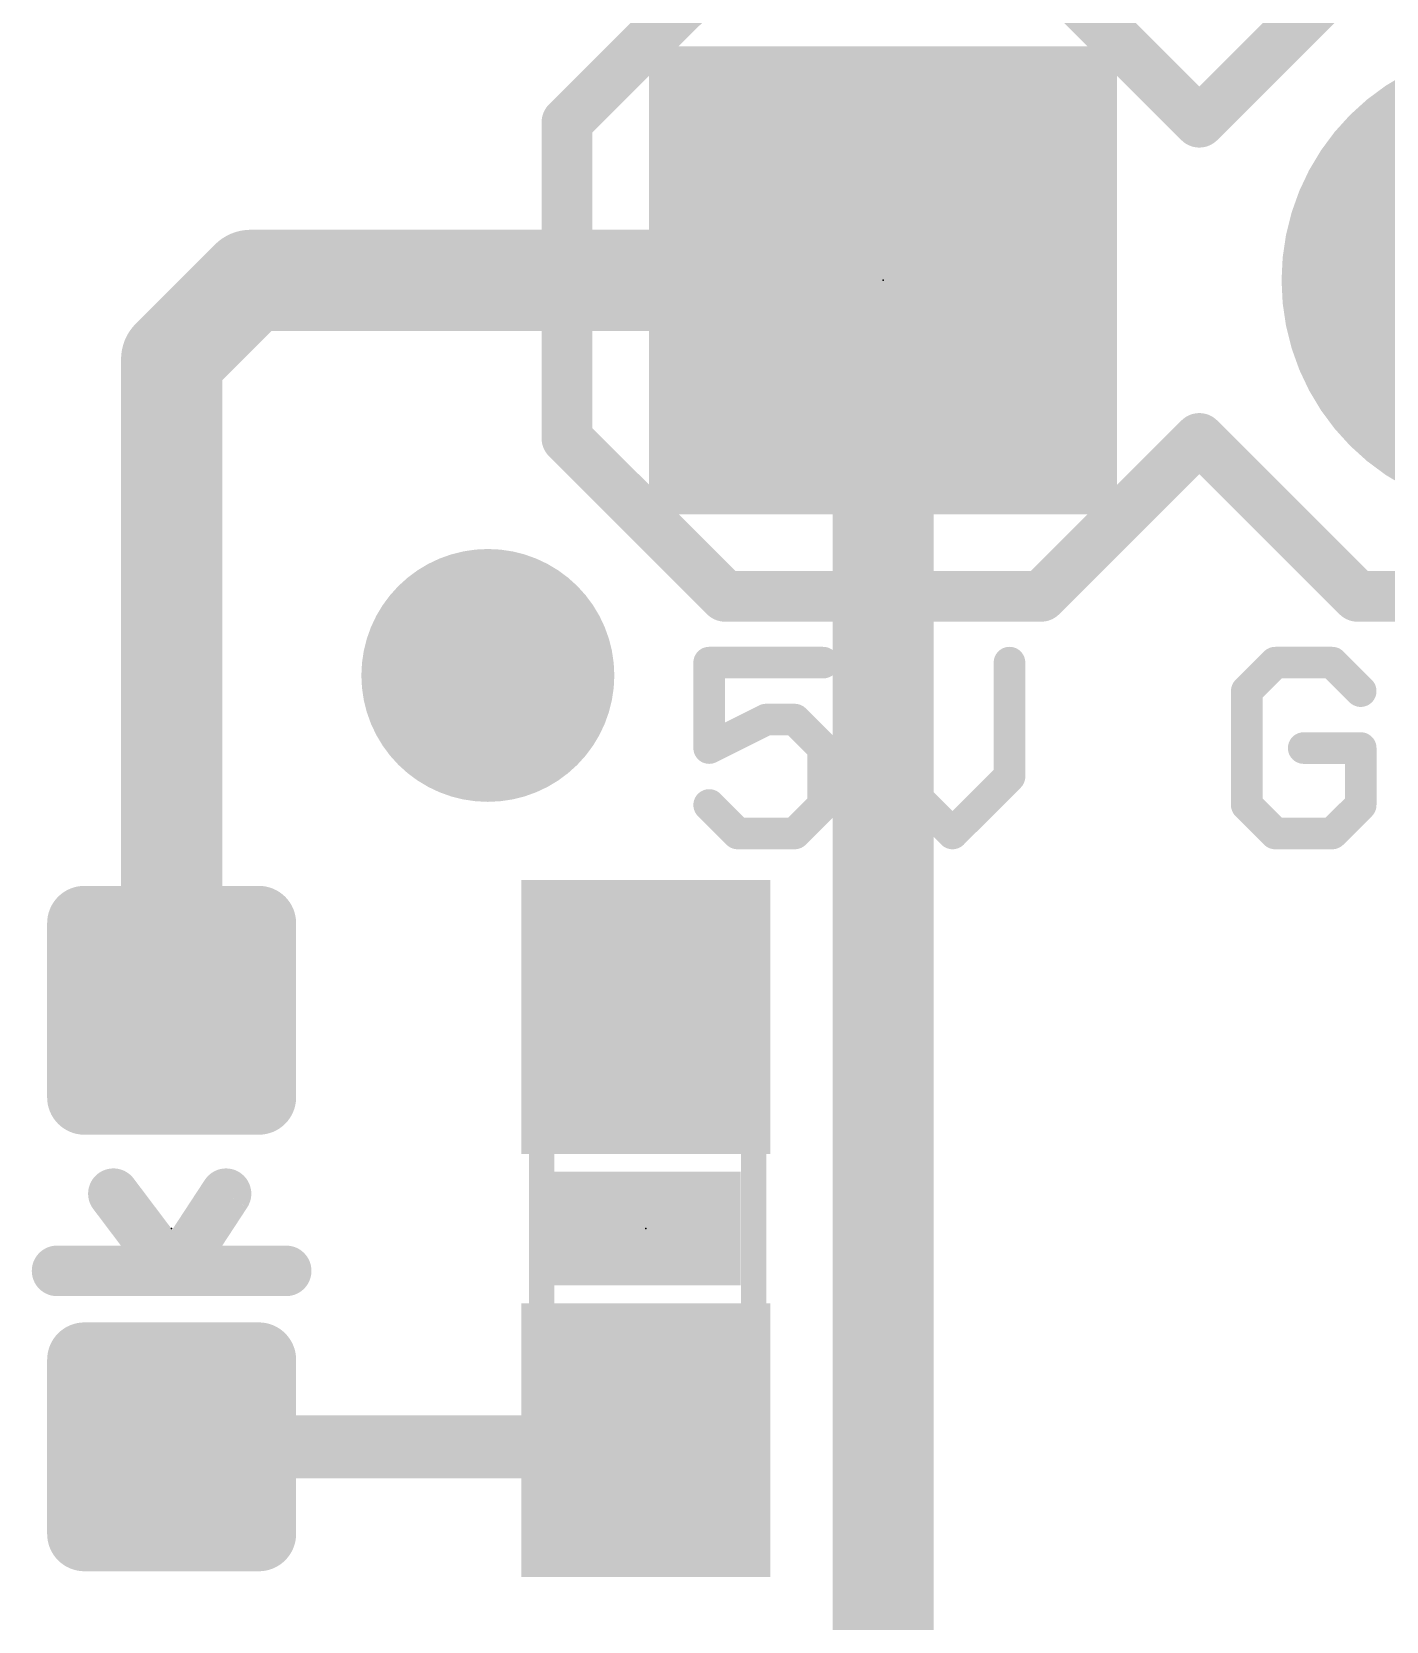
# Model space of a CAD drawing. Extents: x -28 to 79, y -27 to 67.
# Drawn here: x 32.14 to 37.58, y 35.25 to 41.64 of the extents above; entities that cross this region are included whole.
import ezdxf

# ---------------------------------------------------------------- set-up
doc = ezdxf.new("R2010")
doc.units = 0
for name, color, linetype in [('1', 12, 'CONTINUOUS'), ('17', 110, 'CONTINUOUS'), ('18', 110, 'CONTINUOUS'), ('21', 41, 'CONTINUOUS'), ('23', 53, 'CONTINUOUS'), ('51', 53, 'CONTINUOUS')]:
    doc.layers.add(name, color=color, linetype=linetype)

# ---------------------------------------------------------------- blocks, each defined once
blk = doc.blocks.new('RECT160000X160000R30')
at = {"const_width": 0.15}
blk.add_lwpolyline([(0.425, -0.35), (0.425, 0.35, 0.4142), (0.35, 0.425), (-0.35, 0.425, 0.4142), (-0.425, 0.35), (-0.425, -0.35, 0.4142), (-0.35, -0.425), (0.35, -0.425, 0.4142)], format="xyb", close=True, dxfattribs=at)
blk.add_solid([(-0.3754, -0.3754), (0.3754, -0.3754), (-0.3754, 0.3754), (0.3754, 0.3754)])
blk = doc.blocks.new('RECT')
blk.add_solid([(-0.5, -0.5), (0.5, -0.5), (-0.5, 0.5), (0.5, 0.5)])
blk = doc.blocks.new('SQUAREP')
blk.add_solid([(-0.5, -0.5), (0.5, -0.5), (-0.5, 0.5), (0.5, 0.5)])
blk = doc.blocks.new('ROUNDP')
at = {"const_width": 0.5}
blk.add_lwpolyline([(0, -0.25, 1), (0, 0.25, 1), (0, -0.25)], format="xyb", dxfattribs=at)
blk = doc.blocks.new('ROUNDV')
at = {"const_width": 0.5}
blk.add_lwpolyline([(0, -0.25, 1), (0, 0.25, 1), (0, -0.25)], format="xyb", dxfattribs=at)

msp = doc.modelspace()

# ---------------------------------------------------------------- linework, layer by layer
at = {"layer": '1'}
for points, const_width in [([(33.02, 40.64), (32.7025, 40.3225)], 0.4064), ([(33.02, 40.64), (35.56, 40.64)], 0.4064), ([(35.56, 40.64), (35.56, 30.06)], 0.4064), ([(32.7025, 40.3225), (32.7025, 37.707)], 0.4064), ([(32.7025, 37.707), (32.627, 37.707)], 0.254), ([(34.5805, 35.953), (34.6075, 35.98)], 0.254), ([(32.7025, 35.953), (34.5805, 35.953)], 0.254)]:
    msp.add_lwpolyline(points, dxfattribs=dict(at, const_width=const_width))
for points, const_width in [([(33.02, 40.7416, 1), (33.02, 40.5384)], 0.2032), ([(33.0918, 40.5682, 1), (32.9482, 40.7118)], 0.2032), ([(35.6616, 40.64, 1), (35.4584, 40.64)], 0.2032), ([(35.56, 40.5384, 1), (35.56, 40.7416)], 0.2032), ([(32.8041, 40.3225, 1), (32.6009, 40.3225)], 0.2032), ([(32.6307, 40.3943, 1), (32.7743, 40.2507)], 0.2032), ([(32.6009, 37.707, 1), (32.8041, 37.707)], 0.2032), ([(32.627, 37.7705, 1), (32.627, 37.6435)], 0.127), ([(32.7025, 37.6435, 1), (32.7025, 37.7705)], 0.127), ([(34.6524, 35.9351, 1), (34.5626, 36.0249)], 0.127), ([(32.7025, 36.0165, 1), (32.7025, 35.8895)], 0.127), ([(34.5356, 35.9979, 1), (34.6254, 35.9081)], 0.127), ([(34.5805, 35.8895, 1), (34.5805, 36.0165)], 0.127)]:
    msp.add_lwpolyline(points, format="xyb", dxfattribs=dict(at, const_width=const_width))
at = {"layer": '21'}
for points, const_width in [([(34.925, 41.91), (34.29, 41.275)], 0.2032), ([(36.195, 41.91), (36.83, 41.275)], 0.2032), ([(36.83, 41.275), (37.465, 41.91)], 0.2032), ([(34.29, 41.275), (34.29, 40.005)], 0.2032), ([(34.29, 40.005), (34.925, 39.37)], 0.2032), ([(36.83, 40.005), (36.195, 39.37)], 0.2032), ([(37.465, 39.37), (36.83, 40.005)], 0.2032), ([(36.195, 39.37), (34.925, 39.37)], 0.2032), ([(38.735, 39.37), (37.465, 39.37)], 0.2032), ([(35.3191, 39.1039), (34.8615, 39.1039)], 0.127), ([(34.8615, 39.1039), (34.8615, 38.7607)], 0.127), ([(35.6099, 39.1039), (35.6099, 38.6463)], 0.127), ([(36.0675, 38.6463), (36.0675, 39.1039)], 0.127), ([(37.1349, 39.1039), (37.0205, 38.9895)], 0.127), ([(37.3637, 39.1039), (37.1349, 39.1039)], 0.127), ([(37.4781, 38.9895), (37.3637, 39.1039)], 0.127), ([(37.0205, 38.9895), (37.0205, 38.5319)], 0.127), ([(34.8615, 38.7607), (35.0903, 38.8751)], 0.127), ([(35.0903, 38.8751), (35.2047, 38.8751)], 0.127), ([(35.2047, 38.8751), (35.3191, 38.7607)], 0.127), ([(35.3191, 38.7607), (35.3191, 38.5319)], 0.127), ([(37.4781, 38.7607), (37.2493, 38.7607)], 0.127), ([(37.4781, 38.5319), (37.4781, 38.7607)], 0.127), ([(35.6099, 38.6463), (35.8387, 38.4175)], 0.127), ([(35.8387, 38.4175), (36.0675, 38.6463)], 0.127), ([(34.9759, 38.4175), (34.8615, 38.5319)], 0.127), ([(35.3191, 38.5319), (35.2047, 38.4175)], 0.127), ([(37.0205, 38.5319), (37.1349, 38.4175)], 0.127), ([(37.3637, 38.4175), (37.4781, 38.5319)], 0.127), ([(35.2047, 38.4175), (34.9759, 38.4175)], 0.127), ([(37.1349, 38.4175), (37.3637, 38.4175)], 0.127), ([(32.7025, 36.66), (32.4687, 36.97)], 0.2032), ([(32.7279, 36.6754), (32.9209, 36.97)], 0.2032), ([(32.2425, 36.66), (32.7025, 36.66)], 0.2032), ([(33.1625, 36.66), (32.7025, 36.66)], 0.2032)]:
    msp.add_lwpolyline(points, dxfattribs=dict(at, const_width=const_width))
for points, const_width in [([(34.3408, 41.275, 1), (34.2392, 41.275)], 0.1016), ([(34.2541, 41.3109, 1), (34.3259, 41.2391)], 0.1016), ([(36.7941, 41.3109, 1), (36.8659, 41.2391)], 0.1016), ([(36.7941, 41.2391, 1), (36.8659, 41.3109)], 0.1016), ([(34.3259, 40.0409, 1), (34.2541, 39.9691)], 0.1016), ([(36.8659, 40.0409, 1), (36.7941, 39.9691)], 0.1016), ([(36.8659, 39.9691, 1), (36.7941, 40.0409)], 0.1016), ([(34.2392, 40.005, 1), (34.3408, 40.005)], 0.1016), ([(34.925, 39.4208, 1), (34.925, 39.3192)], 0.1016), ([(36.195, 39.3192, 1), (36.195, 39.4208)], 0.1016), ([(37.465, 39.4208, 1), (37.465, 39.3192)], 0.1016), ([(34.8891, 39.3341, 1), (34.9609, 39.4059)], 0.1016), ([(36.1591, 39.4059, 1), (36.2309, 39.3341)], 0.1016), ([(37.4291, 39.3341, 1), (37.5009, 39.4059)], 0.1016), ([(34.8933, 39.1039, 1), (34.8297, 39.1039)], 0.0635), ([(34.8615, 39.1356, 1), (34.8615, 39.0721)], 0.0635), ([(35.3191, 39.0721, 1), (35.3191, 39.1356)], 0.0635), ([(35.6417, 39.1039, 1), (35.5782, 39.1039)], 0.0635), ([(36.0993, 39.1039, 1), (36.0358, 39.1039)], 0.0635), ([(37.1349, 39.1356, 1), (37.1349, 39.0721)], 0.0635), ([(37.1573, 39.0814, 1), (37.1124, 39.1263)], 0.0635), ([(37.3861, 39.1263, 1), (37.3412, 39.0814)], 0.0635), ([(37.3637, 39.0721, 1), (37.3637, 39.1356)], 0.0635), ([(37.0523, 38.9895, 1), (36.9887, 38.9895)], 0.0635), ([(36.998, 39.0119, 1), (37.043, 38.967)], 0.0635), ([(37.4556, 38.967, 1), (37.5005, 39.0119)], 0.0635), ([(35.0903, 38.9068, 1), (35.0903, 38.8433)], 0.0635), ([(35.1045, 38.8467, 1), (35.0761, 38.9035)], 0.0635), ([(35.2271, 38.8975, 1), (35.1822, 38.8526)], 0.0635), ([(35.2047, 38.8433, 1), (35.2047, 38.9068)], 0.0635), ([(34.8473, 38.7891, 1), (34.8757, 38.7323)], 0.0635), ([(34.8297, 38.7607, 1), (34.8933, 38.7607)], 0.0635), ([(35.3508, 38.7607, 1), (35.2873, 38.7607)], 0.0635), ([(35.2966, 38.7382, 1), (35.3415, 38.7831)], 0.0635), ([(37.2493, 38.7924, 1), (37.2493, 38.7289)], 0.0635), ([(37.5098, 38.7607, 1), (37.4463, 38.7607)], 0.0635), ([(37.4781, 38.7289, 1), (37.4781, 38.7924)], 0.0635), ([(35.6324, 38.6687, 1), (35.5875, 38.6238)], 0.0635), ([(36.09, 38.6238, 1), (36.0451, 38.6687)], 0.0635), ([(35.5782, 38.6463, 1), (35.6417, 38.6463)], 0.0635), ([(36.0358, 38.6463, 1), (36.0993, 38.6463)], 0.0635), ([(34.884, 38.5543, 1), (34.839, 38.5094)], 0.0635), ([(35.3415, 38.5094, 1), (35.2966, 38.5543)], 0.0635), ([(37.043, 38.5543, 1), (36.998, 38.5094)], 0.0635), ([(37.5005, 38.5094, 1), (37.4556, 38.5543)], 0.0635), ([(35.2873, 38.5319, 1), (35.3508, 38.5319)], 0.0635), ([(36.9887, 38.5319, 1), (37.0523, 38.5319)], 0.0635), ([(37.4463, 38.5319, 1), (37.5098, 38.5319)], 0.0635), ([(34.9759, 38.4493, 1), (34.9759, 38.3858)], 0.0635), ([(34.9534, 38.395, 1), (34.9983, 38.44)], 0.0635), ([(35.1822, 38.44, 1), (35.2271, 38.395)], 0.0635), ([(35.2047, 38.3858, 1), (35.2047, 38.4493)], 0.0635), ([(35.8163, 38.44, 1), (35.8612, 38.395)], 0.0635), ([(35.8163, 38.395, 1), (35.8612, 38.44)], 0.0635), ([(37.1349, 38.4493, 1), (37.1349, 38.3858)], 0.0635), ([(37.1124, 38.395, 1), (37.1573, 38.44)], 0.0635), ([(37.3412, 38.44, 1), (37.3861, 38.395)], 0.0635), ([(37.3637, 38.3858, 1), (37.3637, 38.4493)], 0.0635), ([(32.5093, 37.0006, 1), (32.4281, 36.9394)], 0.1016), ([(32.9634, 36.9422, 1), (32.8784, 36.9978)], 0.1016), ([(32.2425, 36.7108, 1), (32.2425, 36.6092)], 0.1016), ([(32.7025, 36.7108, 1), (32.7025, 36.6092)], 0.1016), ([(32.6619, 36.6294, 1), (32.7431, 36.6906)], 0.1016), ([(32.6854, 36.7032, 1), (32.7704, 36.6476)], 0.1016), ([(32.7025, 36.6092, 1), (32.7025, 36.7108)], 0.1016), ([(33.1625, 36.6092, 1), (33.1625, 36.7108)], 0.1016)]:
    msp.add_lwpolyline(points, format="xyb", dxfattribs=dict(at, const_width=const_width))
at = {"layer": '23'}
for p in [(35.56, 40.64), (32.7025, 36.83), (34.6075, 36.83)]:
    msp.add_point(p, dxfattribs=at)
at = {"layer": '51', "const_width": 0.1016}
for points in [[(34.1885, 37.186), (34.1885, 36.474)], [(35.0395, 37.186), (35.0395, 36.474)]]:
    msp.add_lwpolyline(points, dxfattribs=at)
at = {"layer": '51', "const_width": 0.0508}
for points in [[(34.2139, 37.186, 1), (34.1631, 37.186)], [(35.0649, 37.186, 1), (35.0141, 37.186)], [(34.1631, 36.474, 1), (34.2139, 36.474)], [(35.0141, 36.474, 1), (35.0649, 36.474)]]:
    msp.add_lwpolyline(points, format="xyb", dxfattribs=at)

# ---------------------------------------------------------------- block references
at = {"layer": '1', "rotation": 180}
for p in [(32.7025, 37.707), (32.7025, 35.953)]:
    msp.add_blockref('RECT160000X160000R30', p, dxfattribs=at)
at = {"layer": '1', "xscale": 1.1, "rotation": 270}
for p in [(34.6075, 37.68), (34.6075, 35.98)]:
    msp.add_blockref('RECT', p, dxfattribs=at)
at = {"layer": '17', "xscale": 1.8796, "yscale": 1.8796, "rotation": 90}
for name, p in [('SQUAREP', (35.56, 40.64)), ('SQUAREP', (35.56, 40.64)), ('ROUNDP', (38.1, 40.64)), ('ROUNDP', (38.1, 40.64))]:
    msp.add_blockref(name, p, dxfattribs=at)
at = {"layer": '18', "xscale": 1.016, "yscale": 1.016}
msp.add_blockref('ROUNDV', (33.9725, 39.0525), dxfattribs=at)
msp.add_blockref('ROUNDV', (33.9725, 39.0525), dxfattribs=at)
at = {"layer": '21', "xscale": 0.4572, "yscale": 0.762, "rotation": 270}
msp.add_blockref('RECT', (34.6075, 36.83), dxfattribs=at)
at = {"layer": '51', "xscale": 0.508, "yscale": 0.508}
msp.add_blockref('RECT', (35.56, 40.64), dxfattribs=at)
at = {"layer": '51', "xscale": 0.5001, "yscale": 0.95, "rotation": 270}
for p in [(34.6126, 37.4182), (34.6126, 36.2497)]:
    msp.add_blockref('RECT', p, dxfattribs=at)

doc.saveas('drawing.dxf')
